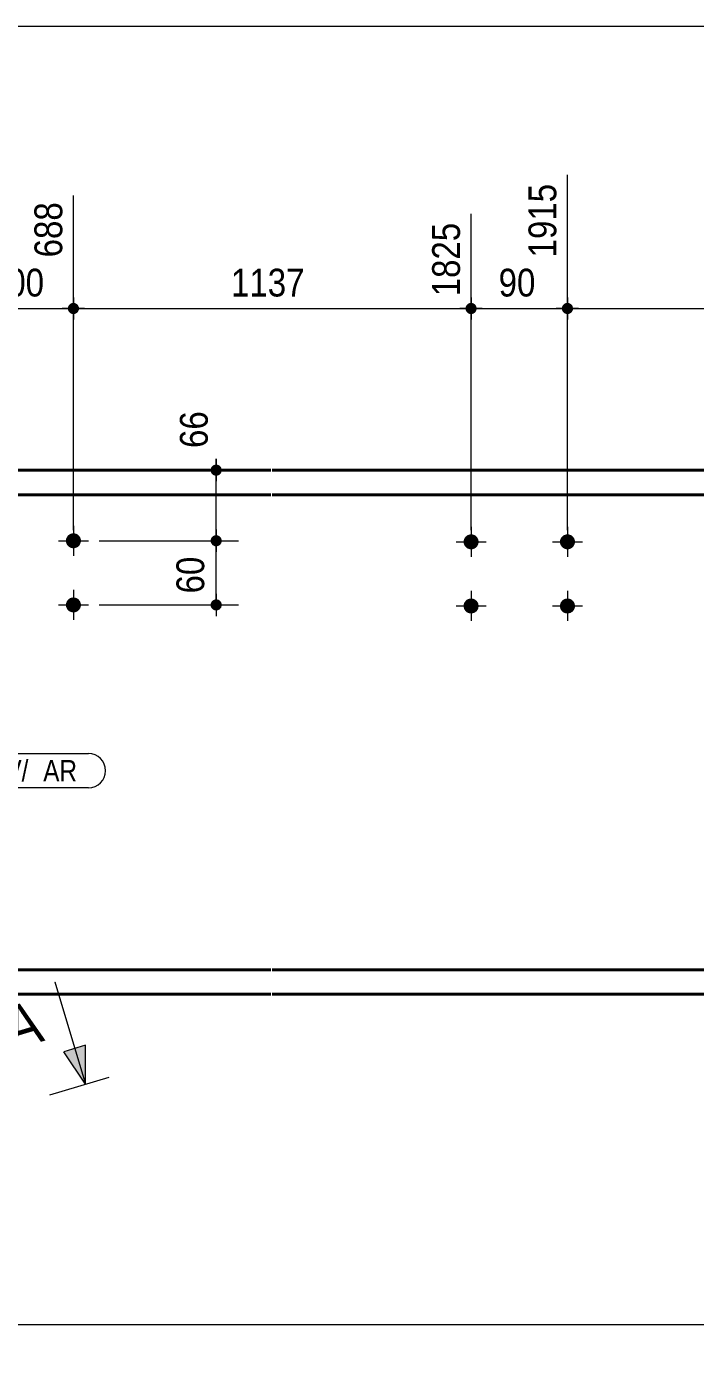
# Model space of a CAD drawing. Header units: millimetres. Extents: x 2 to 584, y 5 to 405.
# Drawn here: x 140.7 to 203.2, y 280.9 to 405 of the extents above; entities that cross this region are included whole.
import ezdxf

# ---------------------------------------------------------------- set-up
doc = ezdxf.new("R2010")
doc.units = ezdxf.units.MM
for name, color, linetype, lineweight in [('Boulon', 7, 'Continuous', 0), ('Cotation', 7, 'Continuous', 0), ('Couper', 6, 'Continuous', 0), ('Feuille dessin', 5, 'Continuous', 0), ('Piece', 2, 'Continuous', 0), ('Repère pièce', 3, 'Continuous', 0)]:
    doc.layers.add(name, color=color, linetype=linetype, lineweight=lineweight)
doc.styles.add('ARIAL', font='ARIAL.TTF')
doc.styles.add('COMIC_SANS_MS', font='COMIC.TTF')

# ---------------------------------------------------------------- blocks, each defined once
blk = doc.blocks.new('*A2')
at = {"layer": 'Boulon'}
for points in [[(182.93, 356.79), (182.93, 356.76), (182.92, 356.72), (182.92, 356.69), (182.91, 356.66), (182.9, 356.62), (182.89, 356.59), (182.88, 356.56), (182.86, 356.53), (182.85, 356.5), (182.83, 356.47), (182.81, 356.44), (182.79, 356.41), (182.77, 356.38), (182.75, 356.36), (182.73, 356.33), (182.7, 356.31), (182.67, 356.28), (182.65, 356.26), (182.62, 356.24), (182.59, 356.23), (182.56, 356.21), (182.53, 356.19), (182.5, 356.18), (182.47, 356.17), (182.43, 356.16), (182.4, 356.15), (182.37, 356.14), (182.33, 356.13), (182.3, 356.13), (182.26, 356.13), (182.23, 356.13), (182.2, 356.13), (182.16, 356.13), (182.13, 356.13), (182.09, 356.14), (182.06, 356.15), (182.03, 356.16), (181.99, 356.17), (181.96, 356.18), (181.93, 356.19), (181.9, 356.21), (181.87, 356.23), (181.84, 356.24), (181.81, 356.26), (181.79, 356.28), (181.76, 356.31), (181.74, 356.33), (181.71, 356.36), (181.69, 356.38), (181.67, 356.41), (181.65, 356.44), (181.63, 356.47), (181.61, 356.5), (181.6, 356.53), (181.58, 356.56), (181.57, 356.59), (181.56, 356.62), (181.55, 356.66), (181.54, 356.69), (181.54, 356.72), (181.53, 356.76), (181.53, 356.79), (181.53, 356.83), (181.53, 356.86), (181.53, 356.89), (181.54, 356.93), (181.54, 356.96), (181.55, 357), (181.56, 357.03), (181.57, 357.06), (181.58, 357.09), (181.6, 357.13), (181.61, 357.16), (181.63, 357.19), (181.65, 357.21), (181.67, 357.24), (181.69, 357.27), (181.71, 357.3), (181.74, 357.32), (181.76, 357.34), (181.79, 357.37), (181.81, 357.39), (181.84, 357.41), (181.87, 357.43), (181.9, 357.44), (181.93, 357.46), (181.96, 357.47), (181.99, 357.48), (182.03, 357.5), (182.06, 357.5), (182.09, 357.51), (182.13, 357.52), (182.16, 357.52), (182.2, 357.53), (182.23, 357.53), (182.26, 357.53), (182.3, 357.52), (182.33, 357.52), (182.37, 357.51), (182.4, 357.5), (182.43, 357.5), (182.47, 357.48), (182.5, 357.47), (182.53, 357.46), (182.56, 357.44), (182.59, 357.43), (182.62, 357.41), (182.65, 357.39), (182.67, 357.37), (182.7, 357.34), (182.73, 357.32), (182.75, 357.3), (182.77, 357.27), (182.79, 357.24), (182.81, 357.21), (182.83, 357.19), (182.85, 357.16), (182.86, 357.13), (182.88, 357.09), (182.89, 357.06), (182.9, 357.03), (182.91, 357), (182.92, 356.96), (182.92, 356.93), (182.93, 356.89), (182.93, 356.86), (182.93, 356.83)], [(182.93, 350.79), (182.93, 350.76), (182.92, 350.72), (182.92, 350.69), (182.91, 350.66), (182.9, 350.62), (182.89, 350.59), (182.88, 350.56), (182.86, 350.53), (182.85, 350.5), (182.83, 350.47), (182.81, 350.44), (182.79, 350.41), (182.77, 350.38), (182.75, 350.36), (182.73, 350.33), (182.7, 350.31), (182.67, 350.28), (182.65, 350.26), (182.62, 350.24), (182.59, 350.23), (182.56, 350.21), (182.53, 350.19), (182.5, 350.18), (182.47, 350.17), (182.43, 350.16), (182.4, 350.15), (182.37, 350.14), (182.33, 350.13), (182.3, 350.13), (182.26, 350.13), (182.23, 350.13), (182.2, 350.13), (182.16, 350.13), (182.13, 350.13), (182.09, 350.14), (182.06, 350.15), (182.03, 350.16), (181.99, 350.17), (181.96, 350.18), (181.93, 350.19), (181.9, 350.21), (181.87, 350.23), (181.84, 350.24), (181.81, 350.26), (181.79, 350.28), (181.76, 350.31), (181.74, 350.33), (181.71, 350.36), (181.69, 350.38), (181.67, 350.41), (181.65, 350.44), (181.63, 350.47), (181.61, 350.5), (181.6, 350.53), (181.58, 350.56), (181.57, 350.59), (181.56, 350.62), (181.55, 350.66), (181.54, 350.69), (181.54, 350.72), (181.53, 350.76), (181.53, 350.79), (181.53, 350.83), (181.53, 350.86), (181.53, 350.89), (181.54, 350.93), (181.54, 350.96), (181.55, 351), (181.56, 351.03), (181.57, 351.06), (181.58, 351.09), (181.6, 351.13), (181.61, 351.16), (181.63, 351.19), (181.65, 351.21), (181.67, 351.24), (181.69, 351.27), (181.71, 351.3), (181.74, 351.32), (181.76, 351.34), (181.79, 351.37), (181.81, 351.39), (181.84, 351.41), (181.87, 351.43), (181.9, 351.44), (181.93, 351.46), (181.96, 351.47), (181.99, 351.48), (182.03, 351.5), (182.06, 351.5), (182.09, 351.51), (182.13, 351.52), (182.16, 351.52), (182.2, 351.53), (182.23, 351.53), (182.26, 351.53), (182.3, 351.52), (182.33, 351.52), (182.37, 351.51), (182.4, 351.5), (182.43, 351.5), (182.47, 351.48), (182.5, 351.47), (182.53, 351.46), (182.56, 351.44), (182.59, 351.43), (182.62, 351.41), (182.65, 351.39), (182.67, 351.37), (182.7, 351.34), (182.73, 351.32), (182.75, 351.3), (182.77, 351.27), (182.79, 351.24), (182.81, 351.21), (182.83, 351.19), (182.85, 351.16), (182.86, 351.13), (182.88, 351.09), (182.89, 351.06), (182.9, 351.03), (182.91, 351), (182.92, 350.96), (182.92, 350.93), (182.93, 350.89), (182.93, 350.86), (182.93, 350.83)]]:
    blk.add_hatch(color=256, dxfattribs=at).paths.add_polyline_path(points, flags=17)
at = {"layer": 'Boulon', "linetype": 'Continuous', "lineweight": 0}
for p, q in [((182.23, 358.23), (182.23, 355.43)), ((180.83, 356.83), (183.63, 356.83)), ((182.23, 352.23), (182.23, 349.43)), ((180.83, 350.83), (183.63, 350.83))]:
    blk.add_line(p, q, dxfattribs=at)
blk = doc.blocks.new('*A3')
at = {"layer": 'Boulon'}
for points in [[(191.93, 356.79), (191.93, 356.76), (191.92, 356.72), (191.92, 356.69), (191.91, 356.66), (191.9, 356.62), (191.89, 356.59), (191.88, 356.56), (191.86, 356.53), (191.85, 356.5), (191.83, 356.47), (191.81, 356.44), (191.79, 356.41), (191.77, 356.38), (191.75, 356.36), (191.73, 356.33), (191.7, 356.31), (191.67, 356.28), (191.65, 356.26), (191.62, 356.24), (191.59, 356.23), (191.56, 356.21), (191.53, 356.19), (191.5, 356.18), (191.47, 356.17), (191.43, 356.16), (191.4, 356.15), (191.37, 356.14), (191.33, 356.13), (191.3, 356.13), (191.26, 356.13), (191.23, 356.13), (191.2, 356.13), (191.16, 356.13), (191.13, 356.13), (191.09, 356.14), (191.06, 356.15), (191.03, 356.16), (190.99, 356.17), (190.96, 356.18), (190.93, 356.19), (190.9, 356.21), (190.87, 356.23), (190.84, 356.24), (190.81, 356.26), (190.79, 356.28), (190.76, 356.31), (190.74, 356.33), (190.71, 356.36), (190.69, 356.38), (190.67, 356.41), (190.65, 356.44), (190.63, 356.47), (190.61, 356.5), (190.6, 356.53), (190.58, 356.56), (190.57, 356.59), (190.56, 356.62), (190.55, 356.66), (190.54, 356.69), (190.54, 356.72), (190.53, 356.76), (190.53, 356.79), (190.53, 356.83), (190.53, 356.86), (190.53, 356.89), (190.54, 356.93), (190.54, 356.96), (190.55, 357), (190.56, 357.03), (190.57, 357.06), (190.58, 357.09), (190.6, 357.13), (190.61, 357.16), (190.63, 357.19), (190.65, 357.21), (190.67, 357.24), (190.69, 357.27), (190.71, 357.3), (190.74, 357.32), (190.76, 357.34), (190.79, 357.37), (190.81, 357.39), (190.84, 357.41), (190.87, 357.43), (190.9, 357.44), (190.93, 357.46), (190.96, 357.47), (190.99, 357.48), (191.03, 357.5), (191.06, 357.5), (191.09, 357.51), (191.13, 357.52), (191.16, 357.52), (191.2, 357.53), (191.23, 357.53), (191.26, 357.53), (191.3, 357.52), (191.33, 357.52), (191.37, 357.51), (191.4, 357.5), (191.43, 357.5), (191.47, 357.48), (191.5, 357.47), (191.53, 357.46), (191.56, 357.44), (191.59, 357.43), (191.62, 357.41), (191.65, 357.39), (191.67, 357.37), (191.7, 357.34), (191.73, 357.32), (191.75, 357.3), (191.77, 357.27), (191.79, 357.24), (191.81, 357.21), (191.83, 357.19), (191.85, 357.16), (191.86, 357.13), (191.88, 357.09), (191.89, 357.06), (191.9, 357.03), (191.91, 357), (191.92, 356.96), (191.92, 356.93), (191.93, 356.89), (191.93, 356.86), (191.93, 356.83)], [(191.93, 350.79), (191.93, 350.76), (191.92, 350.72), (191.92, 350.69), (191.91, 350.66), (191.9, 350.62), (191.89, 350.59), (191.88, 350.56), (191.86, 350.53), (191.85, 350.5), (191.83, 350.47), (191.81, 350.44), (191.79, 350.41), (191.77, 350.38), (191.75, 350.36), (191.73, 350.33), (191.7, 350.31), (191.67, 350.28), (191.65, 350.26), (191.62, 350.24), (191.59, 350.23), (191.56, 350.21), (191.53, 350.19), (191.5, 350.18), (191.47, 350.17), (191.43, 350.16), (191.4, 350.15), (191.37, 350.14), (191.33, 350.13), (191.3, 350.13), (191.26, 350.13), (191.23, 350.13), (191.2, 350.13), (191.16, 350.13), (191.13, 350.13), (191.09, 350.14), (191.06, 350.15), (191.03, 350.16), (190.99, 350.17), (190.96, 350.18), (190.93, 350.19), (190.9, 350.21), (190.87, 350.23), (190.84, 350.24), (190.81, 350.26), (190.79, 350.28), (190.76, 350.31), (190.74, 350.33), (190.71, 350.36), (190.69, 350.38), (190.67, 350.41), (190.65, 350.44), (190.63, 350.47), (190.61, 350.5), (190.6, 350.53), (190.58, 350.56), (190.57, 350.59), (190.56, 350.62), (190.55, 350.66), (190.54, 350.69), (190.54, 350.72), (190.53, 350.76), (190.53, 350.79), (190.53, 350.83), (190.53, 350.86), (190.53, 350.89), (190.54, 350.93), (190.54, 350.96), (190.55, 351), (190.56, 351.03), (190.57, 351.06), (190.58, 351.09), (190.6, 351.13), (190.61, 351.16), (190.63, 351.19), (190.65, 351.21), (190.67, 351.24), (190.69, 351.27), (190.71, 351.3), (190.74, 351.32), (190.76, 351.34), (190.79, 351.37), (190.81, 351.39), (190.84, 351.41), (190.87, 351.43), (190.9, 351.44), (190.93, 351.46), (190.96, 351.47), (190.99, 351.48), (191.03, 351.5), (191.06, 351.5), (191.09, 351.51), (191.13, 351.52), (191.16, 351.52), (191.2, 351.53), (191.23, 351.53), (191.26, 351.53), (191.3, 351.52), (191.33, 351.52), (191.37, 351.51), (191.4, 351.5), (191.43, 351.5), (191.47, 351.48), (191.5, 351.47), (191.53, 351.46), (191.56, 351.44), (191.59, 351.43), (191.62, 351.41), (191.65, 351.39), (191.67, 351.37), (191.7, 351.34), (191.73, 351.32), (191.75, 351.3), (191.77, 351.27), (191.79, 351.24), (191.81, 351.21), (191.83, 351.19), (191.85, 351.16), (191.86, 351.13), (191.88, 351.09), (191.89, 351.06), (191.9, 351.03), (191.91, 351), (191.92, 350.96), (191.92, 350.93), (191.93, 350.89), (191.93, 350.86), (191.93, 350.83)]]:
    blk.add_hatch(color=256, dxfattribs=at).paths.add_polyline_path(points, flags=17)
at = {"layer": 'Boulon', "linetype": 'Continuous', "lineweight": 0}
for p, q in [((191.23, 358.23), (191.23, 355.43)), ((189.83, 356.83), (192.63, 356.83)), ((191.23, 352.23), (191.23, 349.43)), ((189.83, 350.83), (192.63, 350.83))]:
    blk.add_line(p, q, dxfattribs=at)
blk = doc.blocks.new('*A15')
at = {"layer": 'Boulon'}
for points in [[(144.38, 356.96), (144.39, 356.99), (144.39, 357.03), (144.4, 357.06), (144.4, 357.1), (144.41, 357.13), (144.42, 357.16), (144.44, 357.19), (144.45, 357.23), (144.47, 357.26), (144.48, 357.29), (144.5, 357.31), (144.52, 357.34), (144.54, 357.37), (144.56, 357.4), (144.59, 357.42), (144.61, 357.44), (144.64, 357.47), (144.67, 357.49), (144.69, 357.51), (144.72, 357.53), (144.75, 357.54), (144.78, 357.56), (144.82, 357.57), (144.85, 357.58), (144.88, 357.6), (144.91, 357.6), (144.95, 357.61), (144.98, 357.62), (145.01, 357.62), (145.05, 357.63), (145.08, 357.63), (145.12, 357.63), (145.15, 357.62), (145.19, 357.62), (145.22, 357.61), (145.25, 357.6), (145.29, 357.6), (145.32, 357.58), (145.35, 357.57), (145.38, 357.56), (145.41, 357.54), (145.44, 357.53), (145.47, 357.51), (145.5, 357.49), (145.53, 357.47), (145.55, 357.44), (145.58, 357.42), (145.6, 357.4), (145.62, 357.37), (145.65, 357.34), (145.67, 357.31), (145.68, 357.29), (145.7, 357.26), (145.72, 357.23), (145.73, 357.19), (145.74, 357.16), (145.75, 357.13), (145.76, 357.1), (145.77, 357.06), (145.78, 357.03), (145.78, 356.99), (145.78, 356.96), (145.78, 356.93), (145.78, 356.89), (145.78, 356.86), (145.78, 356.82), (145.77, 356.79), (145.76, 356.76), (145.75, 356.72), (145.74, 356.69), (145.73, 356.66), (145.72, 356.63), (145.7, 356.6), (145.68, 356.57), (145.67, 356.54), (145.65, 356.51), (145.62, 356.48), (145.6, 356.46), (145.58, 356.43), (145.55, 356.41), (145.53, 356.38), (145.5, 356.36), (145.47, 356.34), (145.44, 356.33), (145.41, 356.31), (145.38, 356.29), (145.35, 356.28), (145.32, 356.27), (145.29, 356.26), (145.25, 356.25), (145.22, 356.24), (145.19, 356.23), (145.15, 356.23), (145.12, 356.23), (145.08, 356.23), (145.05, 356.23), (145.01, 356.23), (144.98, 356.23), (144.95, 356.24), (144.91, 356.25), (144.88, 356.26), (144.85, 356.27), (144.82, 356.28), (144.78, 356.29), (144.75, 356.31), (144.72, 356.33), (144.69, 356.34), (144.67, 356.36), (144.64, 356.38), (144.61, 356.41), (144.59, 356.43), (144.56, 356.46), (144.54, 356.48), (144.52, 356.51), (144.5, 356.54), (144.48, 356.57), (144.47, 356.6), (144.45, 356.63), (144.44, 356.66), (144.42, 356.69), (144.41, 356.72), (144.4, 356.76), (144.4, 356.79), (144.39, 356.82), (144.39, 356.86), (144.38, 356.89), (144.38, 356.93)], [(144.38, 350.96), (144.39, 350.99), (144.39, 351.03), (144.4, 351.06), (144.4, 351.1), (144.41, 351.13), (144.42, 351.16), (144.44, 351.19), (144.45, 351.23), (144.47, 351.26), (144.48, 351.29), (144.5, 351.31), (144.52, 351.34), (144.54, 351.37), (144.56, 351.4), (144.59, 351.42), (144.61, 351.44), (144.64, 351.47), (144.67, 351.49), (144.69, 351.51), (144.72, 351.53), (144.75, 351.54), (144.78, 351.56), (144.82, 351.57), (144.85, 351.58), (144.88, 351.6), (144.91, 351.6), (144.95, 351.61), (144.98, 351.62), (145.01, 351.62), (145.05, 351.63), (145.08, 351.63), (145.12, 351.63), (145.15, 351.62), (145.19, 351.62), (145.22, 351.61), (145.25, 351.6), (145.29, 351.6), (145.32, 351.58), (145.35, 351.57), (145.38, 351.56), (145.41, 351.54), (145.44, 351.53), (145.47, 351.51), (145.5, 351.49), (145.53, 351.47), (145.55, 351.44), (145.58, 351.42), (145.6, 351.4), (145.62, 351.37), (145.65, 351.34), (145.67, 351.31), (145.68, 351.29), (145.7, 351.26), (145.72, 351.23), (145.73, 351.19), (145.74, 351.16), (145.75, 351.13), (145.76, 351.1), (145.77, 351.06), (145.78, 351.03), (145.78, 350.99), (145.78, 350.96), (145.78, 350.93), (145.78, 350.89), (145.78, 350.86), (145.78, 350.82), (145.77, 350.79), (145.76, 350.76), (145.75, 350.72), (145.74, 350.69), (145.73, 350.66), (145.72, 350.63), (145.7, 350.6), (145.68, 350.57), (145.67, 350.54), (145.65, 350.51), (145.62, 350.48), (145.6, 350.46), (145.58, 350.43), (145.55, 350.41), (145.53, 350.38), (145.5, 350.36), (145.47, 350.34), (145.44, 350.33), (145.41, 350.31), (145.38, 350.29), (145.35, 350.28), (145.32, 350.27), (145.29, 350.26), (145.25, 350.25), (145.22, 350.24), (145.19, 350.23), (145.15, 350.23), (145.12, 350.23), (145.08, 350.23), (145.05, 350.23), (145.01, 350.23), (144.98, 350.23), (144.95, 350.24), (144.91, 350.25), (144.88, 350.26), (144.85, 350.27), (144.82, 350.28), (144.78, 350.29), (144.75, 350.31), (144.72, 350.33), (144.69, 350.34), (144.67, 350.36), (144.64, 350.38), (144.61, 350.41), (144.59, 350.43), (144.56, 350.46), (144.54, 350.48), (144.52, 350.51), (144.5, 350.54), (144.48, 350.57), (144.47, 350.6), (144.45, 350.63), (144.44, 350.66), (144.42, 350.69), (144.41, 350.72), (144.4, 350.76), (144.4, 350.79), (144.39, 350.82), (144.39, 350.86), (144.38, 350.89), (144.38, 350.93)]]:
    blk.add_hatch(color=256, dxfattribs=at).paths.add_polyline_path(points, flags=17)
at = {"layer": 'Boulon', "linetype": 'Continuous', "lineweight": 0}
for p, q in [((145.08, 358.33), (145.08, 355.53)), ((143.68, 356.93), (146.48, 356.93)), ((145.08, 352.33), (145.08, 349.53)), ((143.68, 350.93), (146.48, 350.93))]:
    blk.add_line(p, q, dxfattribs=at)
blk = doc.blocks.new('*A19')
at = {"layer": 'Piece', "color": 2, "linetype": 'Continuous', "lineweight": 40}
for p, q in [((76.332677, 363.525811), (163.533303, 363.525811)), ((163.633303, 363.525811), (230.062625, 363.525811)), ((163.533303, 361.225811), (77.022677, 361.225811)), ((230.062625, 361.225811), (163.633303, 361.225811)), ((163.533303, 316.825811), (90.342677, 316.825811)), ((230.062625, 316.825811), (163.633303, 316.825811)), ((91.032677, 314.525811), (163.533303, 314.525811)), ((163.633303, 314.525811), (230.062625, 314.525811))]:
    blk.add_line(p, q, dxfattribs=at)
blk = doc.blocks.new('*A63')
at = {"layer": 'Feuille dessin', "linetype": 'Continuous', "lineweight": 0}
blk.add_line((579, 405), (5, 405), dxfattribs=at)
blk = doc.blocks.new('*A83')
at = {"layer": 'Couper'}
for points in [[(146.21, 309.76), (146.21, 306.11), (144.2, 309.16)], [(64.52, 285.25), (64.52, 281.6), (62.51, 284.65)]]:
    blk.add_hatch(color=256, dxfattribs=at).paths.add_polyline_path(points, flags=17)
at = {"layer": 'Couper', "linetype": 'Continuous', "lineweight": 0}
for p, q in [((143.34, 315.68), (143.34, 315.68)), ((143.34, 315.68), (146.21, 306.11)), ((146.21, 309.76), (144.2, 309.16)), ((146.21, 306.11), (144.2, 309.16)), ((146.21, 306.11), (146.21, 309.76)), ((148.39, 306.76), (142.86, 305.1)), ((61.65, 291.18), (61.65, 291.18)), ((61.65, 291.18), (64.52, 281.6)), ((64.52, 285.25), (62.51, 284.65)), ((64.52, 281.6), (62.51, 284.65)), ((64.52, 281.6), (64.52, 285.25)), ((67.88, 282.61), (62.34, 280.95))]:
    blk.add_line(p, q, dxfattribs=at)
at = {"layer": 'Couper', "style": 'ARIAL', "width": 0.85}
for p in [(139.45, 309.3), (65, 286.96)]:
    blk.add_text('A', height=4, rotation=16.7017, dxfattribs=at).set_placement(p)
blk = doc.blocks.new('*A86')
at = {"layer": 'Repère pièce', "linetype": 'Continuous', "lineweight": 0}
for p, q in [((134.812793, 337.026042), (146.489746, 337.026042)), ((120.628496, 332.314603), (125.810645, 335.776042)), ((125.810645, 335.776042), (128.810645, 335.776042)), ((146.489746, 333.826042), (134.812793, 333.826042))]:
    blk.add_line(p, q, dxfattribs=at)
for centre, start, end in [((134.812793, 335.426042), 90, 270), ((146.489746, 335.426042), 270, 90)]:
    blk.add_arc(centre, 1.6, start, end, dxfattribs=at)
at = {"layer": 'Repère pièce', "style": 'COMIC_SANS_MS', "width": 0.85}
for s, p in [('1', (135.412793, 334.426042)), ('AV/', (137.212989, 334.426042)), ('AR', (142.262793, 334.426042)), ('4x', (129.410645, 333.926042))]:
    blk.add_text(s, height=2, dxfattribs=at).set_placement(p)
blk = doc.blocks.new('*A94')
at = {"layer": 'Cotation'}
for points in [[(158.39, 356.41), (158.37, 356.41), (158.34, 356.41), (158.32, 356.42), (158.29, 356.42), (158.27, 356.43), (158.24, 356.44), (158.22, 356.45), (158.19, 356.46), (158.17, 356.47), (158.15, 356.48), (158.13, 356.49), (158.11, 356.51), (158.09, 356.52), (158.07, 356.54), (158.05, 356.56), (158.03, 356.58), (158.02, 356.6), (158, 356.62), (157.98, 356.64), (157.97, 356.66), (157.96, 356.68), (157.95, 356.7), (157.94, 356.73), (157.93, 356.75), (157.92, 356.77), (157.91, 356.8), (157.91, 356.82), (157.9, 356.85), (157.9, 356.87), (157.9, 356.9), (157.9, 356.93), (157.9, 356.95), (157.9, 356.98), (157.9, 357), (157.91, 357.03), (157.91, 357.05), (157.92, 357.08), (157.93, 357.1), (157.94, 357.12), (157.95, 357.15), (157.96, 357.17), (157.97, 357.19), (157.98, 357.21), (158, 357.24), (158.02, 357.26), (158.03, 357.28), (158.05, 357.29), (158.07, 357.31), (158.09, 357.33), (158.11, 357.34), (158.13, 357.36), (158.15, 357.37), (158.17, 357.38), (158.19, 357.4), (158.22, 357.41), (158.24, 357.42), (158.27, 357.42), (158.29, 357.43), (158.32, 357.44), (158.34, 357.44), (158.37, 357.44), (158.39, 357.45), (158.42, 357.45), (158.44, 357.45), (158.47, 357.44), (158.49, 357.44), (158.52, 357.44), (158.54, 357.43), (158.57, 357.42), (158.59, 357.42), (158.62, 357.41), (158.64, 357.4), (158.66, 357.38), (158.68, 357.37), (158.71, 357.36), (158.73, 357.34), (158.75, 357.33), (158.77, 357.31), (158.78, 357.29), (158.8, 357.28), (158.82, 357.26), (158.83, 357.24), (158.85, 357.21), (158.86, 357.19), (158.88, 357.17), (158.89, 357.15), (158.9, 357.12), (158.91, 357.1), (158.91, 357.08), (158.92, 357.05), (158.93, 357.03), (158.93, 357), (158.93, 356.98), (158.94, 356.95), (158.94, 356.93), (158.94, 356.9), (158.93, 356.87), (158.93, 356.85), (158.93, 356.82), (158.92, 356.8), (158.91, 356.77), (158.91, 356.75), (158.9, 356.73), (158.89, 356.7), (158.88, 356.68), (158.86, 356.66), (158.85, 356.64), (158.83, 356.62), (158.82, 356.6), (158.8, 356.58), (158.78, 356.56), (158.77, 356.54), (158.75, 356.52), (158.73, 356.51), (158.71, 356.49), (158.68, 356.48), (158.66, 356.47), (158.64, 356.46), (158.62, 356.45), (158.59, 356.44), (158.57, 356.43), (158.54, 356.42), (158.52, 356.42), (158.49, 356.41), (158.47, 356.41), (158.44, 356.41), (158.42, 356.41)], [(158.39, 350.41), (158.37, 350.41), (158.34, 350.41), (158.32, 350.42), (158.29, 350.42), (158.27, 350.43), (158.24, 350.44), (158.22, 350.45), (158.19, 350.46), (158.17, 350.47), (158.15, 350.48), (158.13, 350.49), (158.11, 350.51), (158.09, 350.52), (158.07, 350.54), (158.05, 350.56), (158.03, 350.58), (158.02, 350.6), (158, 350.62), (157.98, 350.64), (157.97, 350.66), (157.96, 350.68), (157.95, 350.7), (157.94, 350.73), (157.93, 350.75), (157.92, 350.77), (157.91, 350.8), (157.91, 350.82), (157.9, 350.85), (157.9, 350.87), (157.9, 350.9), (157.9, 350.93), (157.9, 350.95), (157.9, 350.98), (157.9, 351), (157.91, 351.03), (157.91, 351.05), (157.92, 351.08), (157.93, 351.1), (157.94, 351.12), (157.95, 351.15), (157.96, 351.17), (157.97, 351.19), (157.98, 351.21), (158, 351.24), (158.02, 351.26), (158.03, 351.28), (158.05, 351.29), (158.07, 351.31), (158.09, 351.33), (158.11, 351.34), (158.13, 351.36), (158.15, 351.37), (158.17, 351.38), (158.19, 351.4), (158.22, 351.41), (158.24, 351.42), (158.27, 351.42), (158.29, 351.43), (158.32, 351.44), (158.34, 351.44), (158.37, 351.44), (158.39, 351.45), (158.42, 351.45), (158.44, 351.45), (158.47, 351.44), (158.49, 351.44), (158.52, 351.44), (158.54, 351.43), (158.57, 351.42), (158.59, 351.42), (158.62, 351.41), (158.64, 351.4), (158.66, 351.38), (158.68, 351.37), (158.71, 351.36), (158.73, 351.34), (158.75, 351.33), (158.77, 351.31), (158.78, 351.29), (158.8, 351.28), (158.82, 351.26), (158.83, 351.24), (158.85, 351.21), (158.86, 351.19), (158.88, 351.17), (158.89, 351.15), (158.9, 351.12), (158.91, 351.1), (158.91, 351.08), (158.92, 351.05), (158.93, 351.03), (158.93, 351), (158.93, 350.98), (158.94, 350.95), (158.94, 350.93), (158.94, 350.9), (158.93, 350.87), (158.93, 350.85), (158.93, 350.82), (158.92, 350.8), (158.91, 350.77), (158.91, 350.75), (158.9, 350.73), (158.89, 350.7), (158.88, 350.68), (158.86, 350.66), (158.85, 350.64), (158.83, 350.62), (158.82, 350.6), (158.8, 350.58), (158.78, 350.56), (158.77, 350.54), (158.75, 350.52), (158.73, 350.51), (158.71, 350.49), (158.68, 350.48), (158.66, 350.47), (158.64, 350.46), (158.62, 350.45), (158.59, 350.44), (158.57, 350.43), (158.54, 350.42), (158.52, 350.42), (158.49, 350.41), (158.47, 350.41), (158.44, 350.41), (158.42, 350.41)]]:
    blk.add_hatch(color=256, dxfattribs=at).paths.add_polyline_path(points, flags=17)
at = {"layer": 'Cotation', "linetype": 'Continuous', "lineweight": 0}
for p, q in [((158.42, 357.97), (158.42, 355.89)), ((158.42, 356.93), (158.42, 357.97)), ((147.48, 356.93), (160.5, 356.93)), ((157.38, 356.93), (159.46, 356.93)), ((158.42, 350.93), (158.42, 356.93)), ((158.42, 351.97), (158.42, 349.89)), ((147.48, 350.93), (160.5, 350.93)), ((157.38, 350.93), (159.46, 350.93)), ((158.42, 350.93), (158.42, 349.89))]:
    blk.add_line(p, q, dxfattribs=at)
at = {"layer": 'Cotation'}
for p in [(158.42, 356.93), (158.42, 350.93)]:
    blk.add_point(p, dxfattribs=at)
at = {"layer": 'Cotation', "style": 'ARIAL', "width": 0.85}
blk.add_text('60', height=2.6, rotation=90.0002, dxfattribs=at).set_placement((157.3, 352))
blk = doc.blocks.new('*A95')
at = {"layer": 'Cotation'}
for points in [[(158.39, 363.01), (158.37, 363.01), (158.34, 363.01), (158.32, 363.02), (158.29, 363.02), (158.27, 363.03), (158.24, 363.04), (158.22, 363.05), (158.19, 363.06), (158.17, 363.07), (158.15, 363.08), (158.13, 363.09), (158.11, 363.11), (158.09, 363.12), (158.07, 363.14), (158.05, 363.16), (158.03, 363.18), (158.02, 363.2), (158, 363.22), (157.98, 363.24), (157.97, 363.26), (157.96, 363.28), (157.95, 363.3), (157.94, 363.33), (157.93, 363.35), (157.92, 363.37), (157.91, 363.4), (157.91, 363.42), (157.9, 363.45), (157.9, 363.47), (157.9, 363.5), (157.9, 363.53), (157.9, 363.55), (157.9, 363.58), (157.9, 363.6), (157.91, 363.63), (157.91, 363.65), (157.92, 363.68), (157.93, 363.7), (157.94, 363.72), (157.95, 363.75), (157.96, 363.77), (157.97, 363.79), (157.98, 363.81), (158, 363.84), (158.02, 363.86), (158.03, 363.88), (158.05, 363.89), (158.07, 363.91), (158.09, 363.93), (158.11, 363.94), (158.13, 363.96), (158.15, 363.97), (158.17, 363.98), (158.19, 364), (158.22, 364.01), (158.24, 364.02), (158.27, 364.02), (158.29, 364.03), (158.32, 364.04), (158.34, 364.04), (158.37, 364.04), (158.39, 364.05), (158.42, 364.05), (158.44, 364.05), (158.47, 364.04), (158.49, 364.04), (158.52, 364.04), (158.54, 364.03), (158.57, 364.02), (158.59, 364.02), (158.62, 364.01), (158.64, 364), (158.66, 363.98), (158.68, 363.97), (158.71, 363.96), (158.73, 363.94), (158.75, 363.93), (158.77, 363.91), (158.78, 363.89), (158.8, 363.88), (158.82, 363.86), (158.83, 363.84), (158.85, 363.81), (158.86, 363.79), (158.88, 363.77), (158.89, 363.75), (158.9, 363.72), (158.91, 363.7), (158.91, 363.68), (158.92, 363.65), (158.93, 363.63), (158.93, 363.6), (158.93, 363.58), (158.94, 363.55), (158.94, 363.53), (158.94, 363.5), (158.93, 363.47), (158.93, 363.45), (158.93, 363.42), (158.92, 363.4), (158.91, 363.37), (158.91, 363.35), (158.9, 363.33), (158.89, 363.3), (158.88, 363.28), (158.86, 363.26), (158.85, 363.24), (158.83, 363.22), (158.82, 363.2), (158.8, 363.18), (158.78, 363.16), (158.77, 363.14), (158.75, 363.12), (158.73, 363.11), (158.71, 363.09), (158.68, 363.08), (158.66, 363.07), (158.64, 363.06), (158.62, 363.05), (158.59, 363.04), (158.57, 363.03), (158.54, 363.02), (158.52, 363.02), (158.49, 363.01), (158.47, 363.01), (158.44, 363.01), (158.42, 363.01)], [(158.39, 356.41), (158.37, 356.41), (158.34, 356.41), (158.32, 356.42), (158.29, 356.42), (158.27, 356.43), (158.24, 356.44), (158.22, 356.45), (158.19, 356.46), (158.17, 356.47), (158.15, 356.48), (158.13, 356.49), (158.11, 356.51), (158.09, 356.52), (158.07, 356.54), (158.05, 356.56), (158.03, 356.58), (158.02, 356.6), (158, 356.62), (157.98, 356.64), (157.97, 356.66), (157.96, 356.68), (157.95, 356.7), (157.94, 356.73), (157.93, 356.75), (157.92, 356.77), (157.91, 356.8), (157.91, 356.82), (157.9, 356.85), (157.9, 356.87), (157.9, 356.9), (157.9, 356.93), (157.9, 356.95), (157.9, 356.98), (157.9, 357), (157.91, 357.03), (157.91, 357.05), (157.92, 357.08), (157.93, 357.1), (157.94, 357.12), (157.95, 357.15), (157.96, 357.17), (157.97, 357.19), (157.98, 357.21), (158, 357.24), (158.02, 357.26), (158.03, 357.28), (158.05, 357.29), (158.07, 357.31), (158.09, 357.33), (158.11, 357.34), (158.13, 357.36), (158.15, 357.37), (158.17, 357.38), (158.19, 357.4), (158.22, 357.41), (158.24, 357.42), (158.27, 357.42), (158.29, 357.43), (158.32, 357.44), (158.34, 357.44), (158.37, 357.44), (158.39, 357.45), (158.42, 357.45), (158.44, 357.45), (158.47, 357.44), (158.49, 357.44), (158.52, 357.44), (158.54, 357.43), (158.57, 357.42), (158.59, 357.42), (158.62, 357.41), (158.64, 357.4), (158.66, 357.38), (158.68, 357.37), (158.71, 357.36), (158.73, 357.34), (158.75, 357.33), (158.77, 357.31), (158.78, 357.29), (158.8, 357.28), (158.82, 357.26), (158.83, 357.24), (158.85, 357.21), (158.86, 357.19), (158.88, 357.17), (158.89, 357.15), (158.9, 357.12), (158.91, 357.1), (158.91, 357.08), (158.92, 357.05), (158.93, 357.03), (158.93, 357), (158.93, 356.98), (158.94, 356.95), (158.94, 356.93), (158.94, 356.9), (158.93, 356.87), (158.93, 356.85), (158.93, 356.82), (158.92, 356.8), (158.91, 356.77), (158.91, 356.75), (158.9, 356.73), (158.89, 356.7), (158.88, 356.68), (158.86, 356.66), (158.85, 356.64), (158.83, 356.62), (158.82, 356.6), (158.8, 356.58), (158.78, 356.56), (158.77, 356.54), (158.75, 356.52), (158.73, 356.51), (158.71, 356.49), (158.68, 356.48), (158.66, 356.47), (158.64, 356.46), (158.62, 356.45), (158.59, 356.44), (158.57, 356.43), (158.54, 356.42), (158.52, 356.42), (158.49, 356.41), (158.47, 356.41), (158.44, 356.41), (158.42, 356.41)]]:
    blk.add_hatch(color=256, dxfattribs=at).paths.add_polyline_path(points, flags=17)
at = {"layer": 'Cotation', "linetype": 'Continuous', "lineweight": 0}
for p, q in [((153.08, 363.53), (160.5, 363.53)), ((157.38, 363.53), (159.46, 363.53)), ((158.42, 364.57), (158.42, 362.49)), ((158.42, 363.53), (158.42, 364.57)), ((158.42, 356.93), (158.42, 363.53)), ((158.42, 357.97), (158.42, 355.89)), ((147.48, 356.93), (160.5, 356.93)), ((157.38, 356.93), (159.46, 356.93)), ((158.42, 356.93), (158.42, 355.89))]:
    blk.add_line(p, q, dxfattribs=at)
at = {"layer": 'Cotation'}
for p in [(158.42, 363.53), (158.42, 356.93)]:
    blk.add_point(p, dxfattribs=at)
at = {"layer": 'Cotation', "style": 'ARIAL', "width": 0.85}
blk.add_text('66', height=2.6, rotation=90.0002, dxfattribs=at).set_placement((157.63, 365.6))
blk = doc.blocks.new('*A99')
at = {"layer": 'Cotation', "linetype": 'Continuous', "lineweight": 0}
blk.add_line((121.31, 283.64), (341.45, 283.64), dxfattribs=at)
blk = doc.blocks.new('*A107')
at = {"layer": 'Cotation'}
for points in [[(135.06, 378.12), (135.03, 378.12), (135.01, 378.12), (134.98, 378.13), (134.96, 378.13), (134.93, 378.14), (134.91, 378.15), (134.88, 378.16), (134.86, 378.17), (134.84, 378.18), (134.82, 378.19), (134.79, 378.21), (134.77, 378.22), (134.75, 378.24), (134.73, 378.25), (134.72, 378.27), (134.7, 378.29), (134.68, 378.31), (134.67, 378.33), (134.65, 378.35), (134.64, 378.37), (134.62, 378.39), (134.61, 378.42), (134.6, 378.44), (134.59, 378.46), (134.59, 378.49), (134.58, 378.51), (134.57, 378.54), (134.57, 378.56), (134.57, 378.59), (134.56, 378.61), (134.56, 378.64), (134.56, 378.66), (134.57, 378.69), (134.57, 378.71), (134.57, 378.74), (134.58, 378.76), (134.59, 378.79), (134.59, 378.81), (134.6, 378.84), (134.61, 378.86), (134.62, 378.88), (134.64, 378.91), (134.65, 378.93), (134.67, 378.95), (134.68, 378.97), (134.7, 378.99), (134.72, 379.01), (134.73, 379.02), (134.75, 379.04), (134.77, 379.06), (134.79, 379.07), (134.82, 379.08), (134.84, 379.1), (134.86, 379.11), (134.88, 379.12), (134.91, 379.13), (134.93, 379.14), (134.96, 379.14), (134.98, 379.15), (135.01, 379.15), (135.03, 379.16), (135.06, 379.16), (135.08, 379.16), (135.11, 379.16), (135.13, 379.16), (135.16, 379.15), (135.18, 379.15), (135.21, 379.14), (135.23, 379.14), (135.26, 379.13), (135.28, 379.12), (135.31, 379.11), (135.33, 379.1), (135.35, 379.08), (135.37, 379.07), (135.39, 379.06), (135.41, 379.04), (135.43, 379.02), (135.45, 379.01), (135.47, 378.99), (135.49, 378.97), (135.5, 378.95), (135.52, 378.93), (135.53, 378.91), (135.54, 378.88), (135.55, 378.86), (135.56, 378.84), (135.57, 378.81), (135.58, 378.79), (135.59, 378.76), (135.59, 378.74), (135.6, 378.71), (135.6, 378.69), (135.6, 378.66), (135.6, 378.64), (135.6, 378.61), (135.6, 378.59), (135.6, 378.56), (135.59, 378.54), (135.59, 378.51), (135.58, 378.49), (135.57, 378.46), (135.56, 378.44), (135.55, 378.42), (135.54, 378.39), (135.53, 378.37), (135.52, 378.35), (135.5, 378.33), (135.49, 378.31), (135.47, 378.29), (135.45, 378.27), (135.43, 378.25), (135.41, 378.24), (135.39, 378.22), (135.37, 378.21), (135.35, 378.19), (135.33, 378.18), (135.31, 378.17), (135.28, 378.16), (135.26, 378.15), (135.23, 378.14), (135.21, 378.13), (135.18, 378.13), (135.16, 378.12), (135.13, 378.12), (135.11, 378.12), (135.08, 378.12)], [(145.06, 378.12), (145.03, 378.12), (145.01, 378.12), (144.98, 378.13), (144.96, 378.13), (144.93, 378.14), (144.91, 378.15), (144.88, 378.16), (144.86, 378.17), (144.84, 378.18), (144.82, 378.19), (144.79, 378.21), (144.77, 378.22), (144.75, 378.24), (144.73, 378.25), (144.72, 378.27), (144.7, 378.29), (144.68, 378.31), (144.67, 378.33), (144.65, 378.35), (144.64, 378.37), (144.63, 378.39), (144.61, 378.42), (144.6, 378.44), (144.59, 378.46), (144.59, 378.49), (144.58, 378.51), (144.57, 378.54), (144.57, 378.56), (144.57, 378.59), (144.56, 378.61), (144.56, 378.64), (144.56, 378.66), (144.57, 378.69), (144.57, 378.71), (144.57, 378.74), (144.58, 378.76), (144.59, 378.79), (144.59, 378.81), (144.6, 378.84), (144.61, 378.86), (144.63, 378.88), (144.64, 378.91), (144.65, 378.93), (144.67, 378.95), (144.68, 378.97), (144.7, 378.99), (144.72, 379.01), (144.73, 379.02), (144.75, 379.04), (144.77, 379.06), (144.79, 379.07), (144.82, 379.08), (144.84, 379.1), (144.86, 379.11), (144.88, 379.12), (144.91, 379.13), (144.93, 379.14), (144.96, 379.14), (144.98, 379.15), (145.01, 379.15), (145.03, 379.16), (145.06, 379.16), (145.08, 379.16), (145.11, 379.16), (145.13, 379.16), (145.16, 379.15), (145.19, 379.15), (145.21, 379.14), (145.23, 379.14), (145.26, 379.13), (145.28, 379.12), (145.31, 379.11), (145.33, 379.1), (145.35, 379.08), (145.37, 379.07), (145.39, 379.06), (145.41, 379.04), (145.43, 379.02), (145.45, 379.01), (145.47, 378.99), (145.49, 378.97), (145.5, 378.95), (145.52, 378.93), (145.53, 378.91), (145.54, 378.88), (145.55, 378.86), (145.56, 378.84), (145.57, 378.81), (145.58, 378.79), (145.59, 378.76), (145.59, 378.74), (145.6, 378.71), (145.6, 378.69), (145.6, 378.66), (145.6, 378.64), (145.6, 378.61), (145.6, 378.59), (145.6, 378.56), (145.59, 378.54), (145.59, 378.51), (145.58, 378.49), (145.57, 378.46), (145.56, 378.44), (145.55, 378.42), (145.54, 378.39), (145.53, 378.37), (145.52, 378.35), (145.5, 378.33), (145.49, 378.31), (145.47, 378.29), (145.45, 378.27), (145.43, 378.25), (145.41, 378.24), (145.39, 378.22), (145.37, 378.21), (145.35, 378.19), (145.33, 378.18), (145.31, 378.17), (145.28, 378.16), (145.26, 378.15), (145.23, 378.14), (145.21, 378.13), (145.19, 378.13), (145.16, 378.12), (145.13, 378.12), (145.11, 378.12), (145.08, 378.12)]]:
    blk.add_hatch(color=256, dxfattribs=at).paths.add_polyline_path(points, flags=17)
at = {"layer": 'Cotation', "linetype": 'Continuous', "lineweight": 0}
for p, q in [((145.08, 357.93), (145.08, 389.2)), ((135.08, 359.33), (135.08, 385.56)), ((135.08, 379.68), (135.08, 377.6)), ((145.08, 379.68), (145.08, 377.6)), ((136.12, 378.64), (134.04, 378.64)), ((135.08, 378.64), (134.04, 378.64)), ((135.08, 378.64), (145.08, 378.64)), ((146.12, 378.64), (144.04, 378.64)), ((145.08, 378.64), (146.12, 378.64))]:
    blk.add_line(p, q, dxfattribs=at)
at = {"layer": 'Cotation'}
for p in [(135.08, 378.64), (145.08, 378.64)]:
    blk.add_point(p, dxfattribs=at)
at = {"layer": 'Cotation', "style": 'ARIAL', "width": 0.85}
blk.add_text('688', height=2.6, rotation=90.0002, dxfattribs=at).set_placement((144.04, 383.42))
blk.add_text('100', height=2.6, dxfattribs=at).set_placement((137.19, 379.76))
blk = doc.blocks.new('*A108')
at = {"layer": 'Cotation'}
for points in [[(145.06, 378.12), (145.03, 378.12), (145.01, 378.12), (144.98, 378.13), (144.96, 378.13), (144.93, 378.14), (144.91, 378.15), (144.88, 378.16), (144.86, 378.17), (144.84, 378.18), (144.82, 378.19), (144.79, 378.21), (144.77, 378.22), (144.75, 378.24), (144.73, 378.25), (144.72, 378.27), (144.7, 378.29), (144.68, 378.31), (144.67, 378.33), (144.65, 378.35), (144.64, 378.37), (144.63, 378.39), (144.61, 378.42), (144.6, 378.44), (144.59, 378.46), (144.59, 378.49), (144.58, 378.51), (144.57, 378.54), (144.57, 378.56), (144.57, 378.59), (144.56, 378.61), (144.56, 378.64), (144.56, 378.66), (144.57, 378.69), (144.57, 378.71), (144.57, 378.74), (144.58, 378.76), (144.59, 378.79), (144.59, 378.81), (144.6, 378.84), (144.61, 378.86), (144.63, 378.88), (144.64, 378.91), (144.65, 378.93), (144.67, 378.95), (144.68, 378.97), (144.7, 378.99), (144.72, 379.01), (144.73, 379.02), (144.75, 379.04), (144.77, 379.06), (144.79, 379.07), (144.82, 379.08), (144.84, 379.1), (144.86, 379.11), (144.88, 379.12), (144.91, 379.13), (144.93, 379.14), (144.96, 379.14), (144.98, 379.15), (145.01, 379.15), (145.03, 379.16), (145.06, 379.16), (145.08, 379.16), (145.11, 379.16), (145.13, 379.16), (145.16, 379.15), (145.19, 379.15), (145.21, 379.14), (145.23, 379.14), (145.26, 379.13), (145.28, 379.12), (145.31, 379.11), (145.33, 379.1), (145.35, 379.08), (145.37, 379.07), (145.39, 379.06), (145.41, 379.04), (145.43, 379.02), (145.45, 379.01), (145.47, 378.99), (145.49, 378.97), (145.5, 378.95), (145.52, 378.93), (145.53, 378.91), (145.54, 378.88), (145.55, 378.86), (145.56, 378.84), (145.57, 378.81), (145.58, 378.79), (145.59, 378.76), (145.59, 378.74), (145.6, 378.71), (145.6, 378.69), (145.6, 378.66), (145.6, 378.64), (145.6, 378.61), (145.6, 378.59), (145.6, 378.56), (145.59, 378.54), (145.59, 378.51), (145.58, 378.49), (145.57, 378.46), (145.56, 378.44), (145.55, 378.42), (145.54, 378.39), (145.53, 378.37), (145.52, 378.35), (145.5, 378.33), (145.49, 378.31), (145.47, 378.29), (145.45, 378.27), (145.43, 378.25), (145.41, 378.24), (145.39, 378.22), (145.37, 378.21), (145.35, 378.19), (145.33, 378.18), (145.31, 378.17), (145.28, 378.16), (145.26, 378.15), (145.23, 378.14), (145.21, 378.13), (145.19, 378.13), (145.16, 378.12), (145.13, 378.12), (145.11, 378.12), (145.08, 378.12)], [(182.2, 378.12), (182.18, 378.12), (182.15, 378.12), (182.13, 378.13), (182.1, 378.13), (182.08, 378.14), (182.06, 378.15), (182.03, 378.16), (182.01, 378.17), (181.99, 378.18), (181.96, 378.19), (181.94, 378.21), (181.92, 378.22), (181.9, 378.24), (181.88, 378.25), (181.86, 378.27), (181.84, 378.29), (181.83, 378.31), (181.81, 378.33), (181.8, 378.35), (181.78, 378.37), (181.77, 378.39), (181.76, 378.42), (181.75, 378.44), (181.74, 378.46), (181.73, 378.49), (181.73, 378.51), (181.72, 378.54), (181.72, 378.56), (181.71, 378.59), (181.71, 378.61), (181.71, 378.64), (181.71, 378.66), (181.71, 378.69), (181.72, 378.71), (181.72, 378.74), (181.73, 378.76), (181.73, 378.79), (181.74, 378.81), (181.75, 378.84), (181.76, 378.86), (181.77, 378.88), (181.78, 378.91), (181.8, 378.93), (181.81, 378.95), (181.83, 378.97), (181.84, 378.99), (181.86, 379.01), (181.88, 379.02), (181.9, 379.04), (181.92, 379.06), (181.94, 379.07), (181.96, 379.08), (181.99, 379.1), (182.01, 379.11), (182.03, 379.12), (182.06, 379.13), (182.08, 379.14), (182.1, 379.14), (182.13, 379.15), (182.15, 379.15), (182.18, 379.16), (182.2, 379.16), (182.23, 379.16), (182.26, 379.16), (182.28, 379.16), (182.31, 379.15), (182.33, 379.15), (182.36, 379.14), (182.38, 379.14), (182.41, 379.13), (182.43, 379.12), (182.45, 379.11), (182.48, 379.1), (182.5, 379.08), (182.52, 379.07), (182.54, 379.06), (182.56, 379.04), (182.58, 379.02), (182.6, 379.01), (182.62, 378.99), (182.63, 378.97), (182.65, 378.95), (182.66, 378.93), (182.68, 378.91), (182.69, 378.88), (182.7, 378.86), (182.71, 378.84), (182.72, 378.81), (182.73, 378.79), (182.73, 378.76), (182.74, 378.74), (182.74, 378.71), (182.75, 378.69), (182.75, 378.66), (182.75, 378.64), (182.75, 378.61), (182.75, 378.59), (182.74, 378.56), (182.74, 378.54), (182.73, 378.51), (182.73, 378.49), (182.72, 378.46), (182.71, 378.44), (182.7, 378.42), (182.69, 378.39), (182.68, 378.37), (182.66, 378.35), (182.65, 378.33), (182.63, 378.31), (182.62, 378.29), (182.6, 378.27), (182.58, 378.25), (182.56, 378.24), (182.54, 378.22), (182.52, 378.21), (182.5, 378.19), (182.48, 378.18), (182.45, 378.17), (182.43, 378.16), (182.41, 378.15), (182.38, 378.14), (182.36, 378.13), (182.33, 378.13), (182.31, 378.12), (182.28, 378.12), (182.26, 378.12), (182.23, 378.12)]]:
    blk.add_hatch(color=256, dxfattribs=at).paths.add_polyline_path(points, flags=17)
at = {"layer": 'Cotation', "linetype": 'Continuous', "lineweight": 0}
for p, q in [((145.08, 357.93), (145.08, 389.2)), ((182.23, 357.93), (182.23, 387.49)), ((145.08, 379.68), (145.08, 377.6)), ((182.23, 379.68), (182.23, 377.6)), ((146.12, 378.64), (144.04, 378.64)), ((145.08, 378.64), (144.04, 378.64)), ((145.08, 378.64), (182.23, 378.64)), ((183.27, 378.64), (181.19, 378.64)), ((182.23, 378.64), (183.27, 378.64))]:
    blk.add_line(p, q, dxfattribs=at)
at = {"layer": 'Cotation'}
for p in [(145.08, 378.64), (182.23, 378.64)]:
    blk.add_point(p, dxfattribs=at)
at = {"layer": 'Cotation', "style": 'ARIAL', "width": 0.85}
blk.add_text('1825', height=2.6, rotation=90.0002, dxfattribs=at).set_placement((181.19, 379.78))
blk.add_text('1137', height=2.6, dxfattribs=at).set_placement((159.8, 379.76))
blk = doc.blocks.new('*A109')
at = {"layer": 'Cotation'}
for points in [[(182.2, 378.12), (182.18, 378.12), (182.15, 378.12), (182.13, 378.13), (182.1, 378.13), (182.08, 378.14), (182.06, 378.15), (182.03, 378.16), (182.01, 378.17), (181.99, 378.18), (181.96, 378.19), (181.94, 378.21), (181.92, 378.22), (181.9, 378.24), (181.88, 378.25), (181.86, 378.27), (181.84, 378.29), (181.83, 378.31), (181.81, 378.33), (181.8, 378.35), (181.78, 378.37), (181.77, 378.39), (181.76, 378.42), (181.75, 378.44), (181.74, 378.46), (181.73, 378.49), (181.73, 378.51), (181.72, 378.54), (181.72, 378.56), (181.71, 378.59), (181.71, 378.61), (181.71, 378.64), (181.71, 378.66), (181.71, 378.69), (181.72, 378.71), (181.72, 378.74), (181.73, 378.76), (181.73, 378.79), (181.74, 378.81), (181.75, 378.84), (181.76, 378.86), (181.77, 378.88), (181.78, 378.91), (181.8, 378.93), (181.81, 378.95), (181.83, 378.97), (181.84, 378.99), (181.86, 379.01), (181.88, 379.02), (181.9, 379.04), (181.92, 379.06), (181.94, 379.07), (181.96, 379.08), (181.99, 379.1), (182.01, 379.11), (182.03, 379.12), (182.06, 379.13), (182.08, 379.14), (182.1, 379.14), (182.13, 379.15), (182.15, 379.15), (182.18, 379.16), (182.2, 379.16), (182.23, 379.16), (182.26, 379.16), (182.28, 379.16), (182.31, 379.15), (182.33, 379.15), (182.36, 379.14), (182.38, 379.14), (182.41, 379.13), (182.43, 379.12), (182.45, 379.11), (182.48, 379.1), (182.5, 379.08), (182.52, 379.07), (182.54, 379.06), (182.56, 379.04), (182.58, 379.02), (182.6, 379.01), (182.62, 378.99), (182.63, 378.97), (182.65, 378.95), (182.66, 378.93), (182.68, 378.91), (182.69, 378.88), (182.7, 378.86), (182.71, 378.84), (182.72, 378.81), (182.73, 378.79), (182.73, 378.76), (182.74, 378.74), (182.74, 378.71), (182.75, 378.69), (182.75, 378.66), (182.75, 378.64), (182.75, 378.61), (182.75, 378.59), (182.74, 378.56), (182.74, 378.54), (182.73, 378.51), (182.73, 378.49), (182.72, 378.46), (182.71, 378.44), (182.7, 378.42), (182.69, 378.39), (182.68, 378.37), (182.66, 378.35), (182.65, 378.33), (182.63, 378.31), (182.62, 378.29), (182.6, 378.27), (182.58, 378.25), (182.56, 378.24), (182.54, 378.22), (182.52, 378.21), (182.5, 378.19), (182.48, 378.18), (182.45, 378.17), (182.43, 378.16), (182.41, 378.15), (182.38, 378.14), (182.36, 378.13), (182.33, 378.13), (182.31, 378.12), (182.28, 378.12), (182.26, 378.12), (182.23, 378.12)], [(191.2, 378.12), (191.18, 378.12), (191.15, 378.12), (191.13, 378.13), (191.1, 378.13), (191.08, 378.14), (191.06, 378.15), (191.03, 378.16), (191.01, 378.17), (190.99, 378.18), (190.96, 378.19), (190.94, 378.21), (190.92, 378.22), (190.9, 378.24), (190.88, 378.25), (190.86, 378.27), (190.84, 378.29), (190.83, 378.31), (190.81, 378.33), (190.8, 378.35), (190.78, 378.37), (190.77, 378.39), (190.76, 378.42), (190.75, 378.44), (190.74, 378.46), (190.73, 378.49), (190.73, 378.51), (190.72, 378.54), (190.72, 378.56), (190.71, 378.59), (190.71, 378.61), (190.71, 378.64), (190.71, 378.66), (190.71, 378.69), (190.72, 378.71), (190.72, 378.74), (190.73, 378.76), (190.73, 378.79), (190.74, 378.81), (190.75, 378.84), (190.76, 378.86), (190.77, 378.88), (190.78, 378.91), (190.8, 378.93), (190.81, 378.95), (190.83, 378.97), (190.84, 378.99), (190.86, 379.01), (190.88, 379.02), (190.9, 379.04), (190.92, 379.06), (190.94, 379.07), (190.96, 379.08), (190.99, 379.1), (191.01, 379.11), (191.03, 379.12), (191.06, 379.13), (191.08, 379.14), (191.1, 379.14), (191.13, 379.15), (191.15, 379.15), (191.18, 379.16), (191.2, 379.16), (191.23, 379.16), (191.26, 379.16), (191.28, 379.16), (191.31, 379.15), (191.33, 379.15), (191.36, 379.14), (191.38, 379.14), (191.41, 379.13), (191.43, 379.12), (191.45, 379.11), (191.48, 379.1), (191.5, 379.08), (191.52, 379.07), (191.54, 379.06), (191.56, 379.04), (191.58, 379.02), (191.6, 379.01), (191.62, 378.99), (191.63, 378.97), (191.65, 378.95), (191.66, 378.93), (191.68, 378.91), (191.69, 378.88), (191.7, 378.86), (191.71, 378.84), (191.72, 378.81), (191.73, 378.79), (191.73, 378.76), (191.74, 378.74), (191.74, 378.71), (191.75, 378.69), (191.75, 378.66), (191.75, 378.64), (191.75, 378.61), (191.75, 378.59), (191.74, 378.56), (191.74, 378.54), (191.73, 378.51), (191.73, 378.49), (191.72, 378.46), (191.71, 378.44), (191.7, 378.42), (191.69, 378.39), (191.68, 378.37), (191.66, 378.35), (191.65, 378.33), (191.63, 378.31), (191.62, 378.29), (191.6, 378.27), (191.58, 378.25), (191.56, 378.24), (191.54, 378.22), (191.52, 378.21), (191.5, 378.19), (191.48, 378.18), (191.45, 378.17), (191.43, 378.16), (191.41, 378.15), (191.38, 378.14), (191.36, 378.13), (191.33, 378.13), (191.31, 378.12), (191.28, 378.12), (191.26, 378.12), (191.23, 378.12)]]:
    blk.add_hatch(color=256, dxfattribs=at).paths.add_polyline_path(points, flags=17)
at = {"layer": 'Cotation', "linetype": 'Continuous', "lineweight": 0}
for p, q in [((191.23, 357.93), (191.23, 391.13)), ((182.23, 357.93), (182.23, 387.49)), ((182.23, 379.68), (182.23, 377.6)), ((191.23, 379.68), (191.23, 377.6)), ((183.27, 378.64), (181.19, 378.64)), ((182.23, 378.64), (181.19, 378.64)), ((182.23, 378.64), (191.23, 378.64)), ((192.27, 378.64), (190.19, 378.64)), ((191.23, 378.64), (192.27, 378.64))]:
    blk.add_line(p, q, dxfattribs=at)
at = {"layer": 'Cotation'}
for p in [(182.23, 378.64), (191.23, 378.64)]:
    blk.add_point(p, dxfattribs=at)
at = {"layer": 'Cotation', "style": 'ARIAL', "width": 0.85}
blk.add_text('1915', height=2.6, rotation=90.0002, dxfattribs=at).set_placement((190.19, 383.42))
blk.add_text('90', height=2.6, dxfattribs=at).set_placement((184.8, 379.76))
blk = doc.blocks.new('*A110')
at = {"layer": 'Cotation'}
for points in [[(191.2, 378.12), (191.18, 378.12), (191.15, 378.12), (191.13, 378.13), (191.1, 378.13), (191.08, 378.14), (191.06, 378.15), (191.03, 378.16), (191.01, 378.17), (190.99, 378.18), (190.96, 378.19), (190.94, 378.21), (190.92, 378.22), (190.9, 378.24), (190.88, 378.25), (190.86, 378.27), (190.84, 378.29), (190.83, 378.31), (190.81, 378.33), (190.8, 378.35), (190.78, 378.37), (190.77, 378.39), (190.76, 378.42), (190.75, 378.44), (190.74, 378.46), (190.73, 378.49), (190.73, 378.51), (190.72, 378.54), (190.72, 378.56), (190.71, 378.59), (190.71, 378.61), (190.71, 378.64), (190.71, 378.66), (190.71, 378.69), (190.72, 378.71), (190.72, 378.74), (190.73, 378.76), (190.73, 378.79), (190.74, 378.81), (190.75, 378.84), (190.76, 378.86), (190.77, 378.88), (190.78, 378.91), (190.8, 378.93), (190.81, 378.95), (190.83, 378.97), (190.84, 378.99), (190.86, 379.01), (190.88, 379.02), (190.9, 379.04), (190.92, 379.06), (190.94, 379.07), (190.96, 379.08), (190.99, 379.1), (191.01, 379.11), (191.03, 379.12), (191.06, 379.13), (191.08, 379.14), (191.1, 379.14), (191.13, 379.15), (191.15, 379.15), (191.18, 379.16), (191.2, 379.16), (191.23, 379.16), (191.26, 379.16), (191.28, 379.16), (191.31, 379.15), (191.33, 379.15), (191.36, 379.14), (191.38, 379.14), (191.41, 379.13), (191.43, 379.12), (191.45, 379.11), (191.48, 379.1), (191.5, 379.08), (191.52, 379.07), (191.54, 379.06), (191.56, 379.04), (191.58, 379.02), (191.6, 379.01), (191.62, 378.99), (191.63, 378.97), (191.65, 378.95), (191.66, 378.93), (191.68, 378.91), (191.69, 378.88), (191.7, 378.86), (191.71, 378.84), (191.72, 378.81), (191.73, 378.79), (191.73, 378.76), (191.74, 378.74), (191.74, 378.71), (191.75, 378.69), (191.75, 378.66), (191.75, 378.64), (191.75, 378.61), (191.75, 378.59), (191.74, 378.56), (191.74, 378.54), (191.73, 378.51), (191.73, 378.49), (191.72, 378.46), (191.71, 378.44), (191.7, 378.42), (191.69, 378.39), (191.68, 378.37), (191.66, 378.35), (191.65, 378.33), (191.63, 378.31), (191.62, 378.29), (191.6, 378.27), (191.58, 378.25), (191.56, 378.24), (191.54, 378.22), (191.52, 378.21), (191.5, 378.19), (191.48, 378.18), (191.45, 378.17), (191.43, 378.16), (191.41, 378.15), (191.38, 378.14), (191.36, 378.13), (191.33, 378.13), (191.31, 378.12), (191.28, 378.12), (191.26, 378.12), (191.23, 378.12)], [(248.73, 378.12), (248.71, 378.12), (248.68, 378.12), (248.66, 378.13), (248.63, 378.13), (248.61, 378.14), (248.58, 378.15), (248.56, 378.16), (248.54, 378.17), (248.51, 378.18), (248.49, 378.19), (248.47, 378.21), (248.45, 378.22), (248.43, 378.24), (248.41, 378.25), (248.39, 378.27), (248.37, 378.29), (248.36, 378.31), (248.34, 378.33), (248.33, 378.35), (248.31, 378.37), (248.3, 378.39), (248.29, 378.42), (248.28, 378.44), (248.27, 378.46), (248.26, 378.49), (248.26, 378.51), (248.25, 378.54), (248.25, 378.56), (248.24, 378.59), (248.24, 378.61), (248.24, 378.64), (248.24, 378.66), (248.24, 378.69), (248.25, 378.71), (248.25, 378.74), (248.26, 378.76), (248.26, 378.79), (248.27, 378.81), (248.28, 378.84), (248.29, 378.86), (248.3, 378.88), (248.31, 378.91), (248.33, 378.93), (248.34, 378.95), (248.36, 378.97), (248.37, 378.99), (248.39, 379.01), (248.41, 379.02), (248.43, 379.04), (248.45, 379.06), (248.47, 379.07), (248.49, 379.08), (248.51, 379.1), (248.54, 379.11), (248.56, 379.12), (248.58, 379.13), (248.61, 379.14), (248.63, 379.14), (248.66, 379.15), (248.68, 379.15), (248.71, 379.16), (248.73, 379.16), (248.76, 379.16), (248.79, 379.16), (248.81, 379.16), (248.84, 379.15), (248.86, 379.15), (248.89, 379.14), (248.91, 379.14), (248.93, 379.13), (248.96, 379.12), (248.98, 379.11), (249, 379.1), (249.03, 379.08), (249.05, 379.07), (249.07, 379.06), (249.09, 379.04), (249.11, 379.02), (249.13, 379.01), (249.14, 378.99), (249.16, 378.97), (249.18, 378.95), (249.19, 378.93), (249.21, 378.91), (249.22, 378.88), (249.23, 378.86), (249.24, 378.84), (249.25, 378.81), (249.26, 378.79), (249.26, 378.76), (249.27, 378.74), (249.27, 378.71), (249.28, 378.69), (249.28, 378.66), (249.28, 378.64), (249.28, 378.61), (249.28, 378.59), (249.27, 378.56), (249.27, 378.54), (249.26, 378.51), (249.26, 378.49), (249.25, 378.46), (249.24, 378.44), (249.23, 378.42), (249.22, 378.39), (249.21, 378.37), (249.19, 378.35), (249.18, 378.33), (249.16, 378.31), (249.14, 378.29), (249.13, 378.27), (249.11, 378.25), (249.09, 378.24), (249.07, 378.22), (249.05, 378.21), (249.03, 378.19), (249, 378.18), (248.98, 378.17), (248.96, 378.16), (248.93, 378.15), (248.91, 378.14), (248.89, 378.13), (248.86, 378.13), (248.84, 378.12), (248.81, 378.12), (248.79, 378.12), (248.76, 378.12)]]:
    blk.add_hatch(color=256, dxfattribs=at).paths.add_polyline_path(points, flags=17)
at = {"layer": 'Cotation', "linetype": 'Continuous', "lineweight": 0}
for p, q in [((191.23, 357.93), (191.23, 391.13)), ((248.76, 357.83), (248.76, 387.49)), ((191.23, 379.68), (191.23, 377.6)), ((248.76, 379.68), (248.76, 377.6)), ((192.27, 378.64), (190.19, 378.64)), ((191.23, 378.64), (190.19, 378.64)), ((191.23, 378.64), (248.76, 378.64)), ((249.8, 378.64), (247.72, 378.64)), ((248.76, 378.64), (249.8, 378.64))]:
    blk.add_line(p, q, dxfattribs=at)
at = {"layer": 'Cotation'}
for p in [(191.23, 378.64), (248.76, 378.64)]:
    blk.add_point(p, dxfattribs=at)
at = {"layer": 'Cotation', "style": 'ARIAL', "width": 0.85}
blk.add_text('3725', height=2.6, rotation=90.0002, dxfattribs=at).set_placement((247.72, 379.78))
blk.add_text('1810', height=2.6, dxfattribs=at).set_placement((216.14, 379.76))

msp = doc.modelspace()

# ---------------------------------------------------------------- block references
at = {"lineweight": 0}
for name in ['*A63', '*A109', '*A110', '*A107', '*A108', '*A95', '*A19', '*A15', '*A94', '*A2', '*A3', '*A86', '*A99', '*A83']:
    msp.add_blockref(name, (0, 0), dxfattribs=at)

doc.saveas('drawing.dxf')
